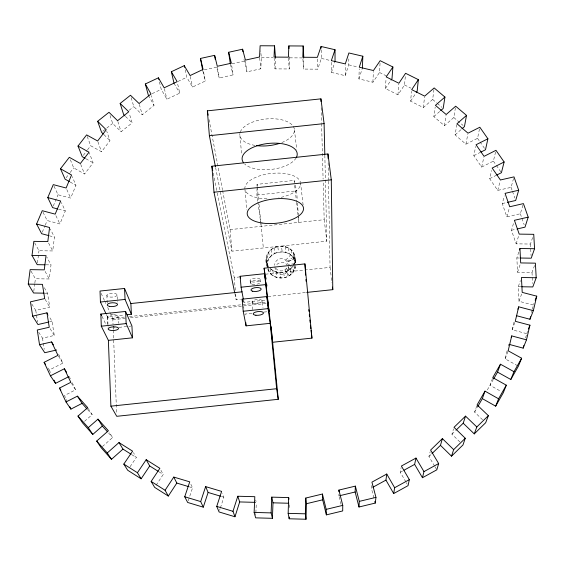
<?xml version="1.0" encoding="UTF-8"?>
<svg xmlns="http://www.w3.org/2000/svg" width="565" height="565" viewBox="0 0 565 565"><rect width="100%" height="100%" fill="white"/><g stroke="black" fill="none" stroke-linecap="round" stroke-linejoin="round"><path stroke-width="0.42" stroke-dasharray="2.83 2.12" d="M331.365 62.319L331.429 72.412L345.201 75.675L345.279 64.756M257.76 201.126L256.934 195.038L257.061 184.338L294.097 180.433L294.485 182.036M345.201 75.675L348.753 64.855L348.824 58.915M380.033 63.209L379.532 72.49L372.893 82.229L358.909 78.909L359.22 68.881M289.555 507.582L289.69 503.274M321.16 49.89L321.372 58.414L317.714 69.163L303.462 69.071L303.815 57.927M274.11 57.927L275.021 68.881L289.231 68.972L289.534 56.14M255.768 515.28L255.839 513.564M255.881 512.702L256.284 503.238M275.021 68.881L275.501 57.757M372.893 82.229L373.394 71.374M243.96 59.374L246.969 71.847L260.825 68.789L261.369 57.672L260.656 50.864M267.309 267.181C257.379 241.354 302.692 238.444 293.793 264.921M295.537 265.967C294.478 279.908 272.344 282.528 267.775 269.357M405.289 76.635L404.533 84.976L397.951 94.821L385.387 88.507L386.065 78.563M267.054 265.981C265.818 248.996 294.358 246.686 295.679 263.742L295.22 258.113M397.951 94.821L398.834 84.086M433.955 89.588L432.656 99.468L423.312 107.569L410.593 101.177L411.539 91.297M371.586 485.547L371.332 488.104L373.959 498.083M423.312 107.569L424.583 96.961M31.019 271.158L35.397 278.757L49.275 278.983L51.012 264.893L46.874 257.181M34.635 242.802L38.992 250.74L52.729 250.952L54.431 237.152L50.32 229.002M33.78 291.314L34.748 283.778M34.861 282.938L35.397 278.757M37.424 262.937L38.992 250.74M455.411 107.809L453.801 117.513L444.436 125.727L433.835 116.609L435.184 107.06M444.436 125.727L446.039 115.373M479.487 128.954L477.545 138.326L465.906 144.181L455.086 134.873L456.852 124.618M405.882 481.931L400.253 472.262L401.108 467.594M465.906 144.181L467.848 134.025M293.143 265.67C295.566 261.962 295.643 257.068 293.609 253.177L294.09 258.841L295.431 263.756L287.981 264.3L287.634 262.739L285.721 260.147A6.646 6.116 -6.2 0 0 279.223 259.074L277.669 259.808A6.646 6.116 -6.2 0 0 274.738 265.338M293.306 271.857L292.818 266.299L291.702 267.874L287.267 270.988L287.811 276.511C291.406 274.576 294.527 271.285 295.22 267.153L290.325 266.32M495.576 151.978L493.386 161.124L481.67 167.071L473.823 155.672L475.695 146.434M267.393 267.174C266.292 261.433 269.936 255.825 274.971 253.311L274.3 247.604C266.419 251.022 265.253 260.401 267.436 267.782M481.67 167.071L483.88 157.169M513.543 178.491L511.078 187.354L497.737 190.405L489.664 178.681L491.592 170.503M525.577 337.891L527.491 331.323M531.538 312.565L532.124 310.058M532.322 309.217L533.932 303.426M517.653 365.774L505.159 358.867L507.116 350.752M508.288 345.879L508.677 344.255M526.58 333.625L512.158 329.791L514.185 321.365M434.633 466.139L428.927 456.562L430.184 451.689M497.737 190.405L500.216 180.772M522.943 205.173L520.323 213.747L506.847 216.84L502.271 203.555L504.368 195.9M506.847 216.84L509.475 207.595M532.633 237.561L530.429 244.045L516.142 243.84L511.466 230.273L513.677 222.794M459.903 441.964L451.922 434.195L453.547 428.856M516.142 243.84L518.952 234.92M219.615 510.315L220.145 508.677M220.414 507.857L223.86 497.186L222.448 493.57M358.909 78.909L362.412 68.054M534.532 265.486L532.004 272.492L517.568 272.259L516.848 257.979L519.171 250.874M331.429 72.412L335.038 61.627M188.209 500.83L192.566 487.8L190.793 484.085M517.568 272.259L520.167 264.484M533.311 305.036L519.016 301.3L518.289 286.702L520.386 280.572M482.595 419.781L474.6 412.125L476.818 405.705M519.016 301.3L521.622 293.998M492.489 378.373L490.017 385.259L487.03 390.457M512.158 329.791L514.969 322.064M505.159 358.867L507.857 351.614M42.997 212.207L47.178 220.541L59.911 223.952L65.293 210.992L61.38 202.545M54.007 186.196L58.018 194.763L70.653 198.096L75.957 185.32L72.228 176.598M42.297 232.151L44.903 225.958M45.228 225.181L47.178 220.541M53.287 206.013L58.018 194.763M474.6 412.125L477.178 407.626M493.365 379.419L490.017 385.259L501.099 391.481M156.102 485.236L163.221 474.494L160.707 469.861M410.593 101.177L415.748 93.402M130.084 466.711L136.299 457.516L133.411 452.558M385.387 88.507L390.577 80.816M275.84 268.319A6.646 6.116 -6.2 0 0 283.51 270.593L285.064 269.851L287.324 267.422L294.054 270.402M70.335 159.747L73.704 167.883L84.566 174.02L93.112 162.805L89.348 153.016M87.208 136.447L90.683 145.742L101.509 151.766L109.998 140.643L106.764 131.32M66.084 177.805L69.636 173.173M70.145 172.509L73.704 167.883M83.316 155.354L86.996 150.551M87.526 149.859L90.683 145.742M287.098 276.85C281.617 279.025 275 277.987 270.734 273.806L270.014 268.269C276.066 274.823 287.882 273.679 292.818 266.299M285.721 260.147L290.615 254.949M428.927 456.562L431.356 454.204M451.922 434.195L455.687 430.537M455.086 134.873L461.33 129.357M102.413 446.541L112.612 437.529L109.236 432.112M84.545 421.313L92.166 414.668L88.147 408.347M433.835 116.609L440.071 111.171M110.034 115.479L112.647 123.424L121.108 131.737L132.146 122.888L129.244 113.367M131.179 97.674L133.757 106.573L142.253 114.773L154.026 105.344L151.448 95.64M102.858 131.235L106.121 128.629M106.771 128.114L112.647 123.424M129.053 110.337L133.757 106.573M293.249 257.315L286.865 261.327M400.253 472.262L402.527 471.019M72.228 382.738L75.611 389.836L64.488 395.507L66.988 400.804M489.664 178.681L495.936 175.482M47.856 367.921L49.261 370.019L62.877 363.14L58.456 353.86M473.823 155.672L480.045 152.522M215.611 167.593L231.947 251.171L281.547 246.093L285.219 246.658L288.588 248.084L291.427 250.274L293.553 253.071L294.033 258.742L287.253 262.033L294.09 258.841M159.422 81.939L161.237 89.355L166.915 99.228L179.748 93.147L177.346 82.49M185.158 69.813L186.775 77.285L192.538 87.081L205.272 81.035L203.266 70.244M152.176 93.635L161.237 89.355M178.01 81.431L186.775 77.285M285.396 271.814L286.547 271.334L283.715 272.203L265.917 274.159M275.685 252.979C282.168 250.366 290.445 252.456 294.033 258.742M38.695 332.227L42.502 338.16L54.282 335.448L52.015 321.308L48.647 315.658M511.466 230.273L516.551 229.1M31.788 303.977L35.772 310.39L49.755 307.19L47.517 293.221L43.71 286.575M502.271 203.555L506.459 202.595M49.536 321.873L52.015 321.308M204.311 69.834L216.536 67.15L219.192 77.97L233.084 74.905L231.495 64.036M231.996 63.746L244.193 61.069M324.833 155.191L326.824 241.17L281.547 246.093L282.147 251.813M256.934 195.038L296.618 190.85L297.232 199.607M222.617 190.61L230.082 229.623L324.183 219.7L323.187 182.65M217.243 192.962L234.228 277.5L239.362 276.956M234.92 293.814L236.163 299.846L240.478 299.386M268.114 296.477L305.912 292.493M106.354 314.444L107.463 316.774L124.547 314.973M243.656 300.707L243.981 302.395L266.193 300.05M110.239 312.855L112.788 318.307L125.049 317.014M129.427 316.555L267.775 301.985M112.845 319.677L125.112 318.385M130.367 317.827L267.909 303.341M113.064 327.975L114.78 327.792M119.067 327.34L131.073 326.076M251.891 313.349L245.026 314.076L245.252 316.598M263.897 312.085L267.33 311.725M328.477 181.224L330.052 267.4L283.715 272.203L284.294 277.712M261.369 57.672L273.008 57.743M289.647 57.842L302.148 57.92M516.848 257.979L519.383 258.014M45.829 264.815L51.012 264.893M518.289 286.702L520.852 286.745M44.903 293.179L47.517 293.221M270.014 268.269L272.86 270.487L276.25 271.942L279.95 272.528L280.572 278.029M348.753 64.855L358.139 67.058M321.372 58.414L330.765 60.625M58.534 209.191L65.293 210.992M49.317 235.767L54.431 237.152M189.247 486.804L192.566 487.8M221.374 496.444L223.86 497.186M379.532 72.49L387.322 76.381M404.533 84.976L410.847 88.126M85.88 158.751L93.112 162.805M70.152 182.022L75.957 185.32M131.857 454.712L136.299 457.516M158.956 471.803L163.221 474.494M286.363 268.771L292.013 273.276M432.656 99.468L436.604 102.837M437.261 103.402L441.872 107.329M453.801 117.513L463.116 125.465M125.487 116.404L132.146 122.888M103.967 134.668L109.998 140.643M87.681 409.66L92.166 414.668M108.621 433.065L112.612 437.529M268.001 269.279L270.734 273.806M285.064 269.851L289.245 275.579M477.545 138.326L479.53 141.186M480.031 141.907L484.502 148.341M493.386 161.124L495.901 164.74M496.402 165.46L500.922 171.965M71.254 383.006L75.611 389.836M58.414 356.049L62.877 363.14M50.165 328.738L54.282 335.448M435.071 466.874L436.823 469.819M45.115 299.302L49.755 307.19M406.32 482.672L407.181 484.163M174.027 83.309L179.748 93.147M148.397 95.421L154.026 105.344M45.094 271.384L49.275 278.983M268.686 266.885L267.019 263.784L266.299 260.373M48.569 243.007L52.729 250.952M101.968 316.336L106.058 324.713M55.9 215.653L59.911 223.952M69.213 376.424L70.343 378.79M49.261 370.019L51.111 373.945M101.121 293.383L105.86 303.511M107.682 307.402L109.871 312.078M66.811 189.558L70.653 198.096M80.689 164.316L84.566 174.02M266.68 262.188L267.909 265.437L268.333 268.615M97.929 141.815L101.509 151.766M511.078 187.354L512.229 190.638M512.519 191.457L514.814 198.025M520.323 213.747L524.186 224.785M117.831 121.496L121.108 131.737M139.315 104.341L142.253 114.773M255.677 499.94L256.107 501.572M276.101 246.757L275.014 247.265L277.825 246.411L278.46 252.131M230.372 64.106L233.084 74.905M339.127 496.734L341.437 505.922M295.262 185.242L296.618 190.85M164.366 88.627L166.915 99.228M202.877 71.028L205.272 81.035M190.278 76.381L192.538 87.081M213.259 173.116L217.073 192.093M243.579 306.626L243.903 308.278M209.015 119.519L222.448 189.741M217.44 67.129L219.192 77.97M42.502 338.16L43.173 342.447M43.307 343.301L44.24 349.304M35.772 310.39L37.573 322.036M257.88 201.995L261.2 226.339M266.419 258.749L267.174 264.371M267.132 255.352L267.881 261.002M268.439 269.406L268.65 270.995M245.528 60.949L246.969 71.847M268.763 252.23L269.498 257.901M272.86 270.487L273.552 276.01M324.183 219.7L326.824 241.17M330.052 267.4L331.217 276.822M331.323 277.676L331.952 282.811M271.207 249.589L271.913 255.281M274.915 266.821L275.19 269.053A6.596 6.081 -6.2 0 0 283.898 274.279L285.438 273.545A6.596 6.081 -6.2 0 0 287.995 266.475M276.25 271.942L276.906 277.45M294.422 129.745L296.703 149.506M303.108 204.904L300.608 183.272A28.01 12.607 -6 0 1 278.82 197.806M294.097 180.433L296.47 201.401M296.569 202.277L298.151 216.254M298.249 217.13L298.843 222.37L298.348 215.371M259.653 57.842L260.825 68.789M285.219 246.658L285.777 252.378M257.061 184.338L257.23 186.09M257.315 186.966L258.699 200.963M259.045 204.466L263.325 247.858M266.256 277.592L266.426 279.308M266.934 284.456L267.104 286.18M288.122 265.79L288.341 268.022M260.267 279.562L260.493 281.914M262.322 300.933A5.149 1.893 -5.5 0 1 254.787 303.299A5.149 1.893 -5.5 0 1 254.483 300.029A5.149 1.893 -5.5 0 1 262.322 300.933L262.986 307.784M288.588 248.084L289.111 253.798M290.375 268.975L290.883 274.512M239.885 135.501L241.665 154.443M244.998 190.017L246.863 209.961M250.104 280.628L250.323 282.987M252.075 301.922L252.788 309.634M243.762 299.93L243.981 302.395M291.427 250.274L291.928 255.966M230.082 229.623L231.947 251.171M234.228 277.5L235.344 290.389M235.64 293.828L236.163 299.846M294.436 263.149L294.633 265.543M294.704 266.341L294.902 268.735M295.114 259.738L295.573 265.352M294.81 256.298L295.276 261.941M297.48 203.11L298.285 214.495M288.475 58.018L289.231 68.972M530.429 244.045L531.072 255.698M532.004 272.492L532.237 276.744M532.287 277.592L532.611 283.538M302.911 58.944L303.462 69.071M117.125 295.156A5.149 1.942 -2.8 0 1 108.996 296.879A5.149 1.942 -2.8 0 1 109.892 293.496A5.149 1.942 -2.8 0 1 117.125 295.156L117.414 302.056M118.057 316.435L118.346 323.321M112.788 318.307L113.021 324.063M113.162 327.58L113.233 329.339M113.268 330.214L116.637 413.672M106.877 295.213L107.18 302.988M107.682 316.824L108.085 327.177M107.463 316.774L107.753 324.324M317.41 59.035L317.714 69.163M321.174 107.675L321.577 122.676M321.598 123.551L323.095 179.126M328.138 162.762L328.463 180.348M338.915 494.234L338.915 495.901M296.124 157.939A27.685 13.059 -6 0 1 271.772 169.345A27.685 13.059 -6 0 1 244.659 164.012M293.249 126.362A27.424 13.419 -6 0 1 281.787 142.564M254.977 145.389A27.424 13.419 -6 0 1 239.913 133.382M240.302 131.949A27.424 13.419 -6 0 1 264.964 119.102A27.424 13.419 -6 0 1 292.797 125.727M266.984 198.831A28.01 12.607 -6 0 1 245.097 189.953M244.913 189.148A28.01 12.607 -6 0 1 270.466 173.526A28.01 12.607 -6 0 1 300.495 182.46M276.808 264.618A6.596 6.081 -6.2 0 1 278.1 263.551L279.64 262.824A6.596 6.081 -6.2 0 1 287.232 265.063M112.979 314.74L111.63 314.853A5.191 1.879 -3 0 0 108.826 317.982A5.191 1.879 -3 0 0 117.52 317.24A5.191 1.879 -3 0 0 112.979 314.74M252.018 284.181A5.113 1.949 -5.5 0 0 260.394 282.429A5.113 1.949 -5.5 0 0 253.805 280.713A5.113 1.949 -5.5 0 0 252.018 284.181M251.799 281.836A5.106 1.956 -5.5 0 0 260.168 280.078A5.106 1.956 -5.5 0 0 253.586 278.354A5.106 1.956 -5.5 0 0 251.799 281.836"/><path stroke-width="0.85" d="M442.395 438.61L440.467 445.34L451.506 456.181L453.653 449.627L442.395 438.61L430.601 450.065L438.652 463.54L436.823 469.819L422.465 477.722L423.962 471.613L415.967 458.067L401.39 466.033L409.335 479.643L408.05 485.653L393.692 493.563L394.645 487.715L386.757 474.035L371.925 482.143L375.951 497.37L375.28 503.076L359.001 507.003L359.291 501.381L355.357 486.126L338.901 490.081L342.75 505.371L342.701 510.937L326.372 514.87L322.679 499.806L322.424 494.036L305.778 498.04L305.361 513.825L306.004 519.242L289.195 518.783L288.157 513.359L288.666 497.588L271.73 497.136L271.129 512.893L272.415 518.317L255.655 517.858L254.13 512.434L254.815 496.692L237.787 496.24L232.985 511.318L234.969 516.763L219.086 511.961L216.734 506.417L221.607 491.395L205.632 486.613L200.695 501.579L203.28 507.172L187.665 502.462L184.727 496.755L189.734 481.853L173.773 477.072L165.079 490.265L168.306 496.049L176.824 483.068L173.773 477.072M306.004 519.242L306.414 503.719L305.778 498.04M230.245 63.259L228.62 52.277L242.604 49.212L245.415 60.109L259.561 57.001L260.119 45.758L274.534 45.836L274.039 57.086L288.418 57.171L288.849 45.92L303.179 45.998L302.819 57.263L317.353 57.348L321.075 46.478L335.024 49.734L335.038 61.627M289.195 518.783L289.252 517.06M362.412 68.054L362.829 56.225L348.895 52.976L345.286 63.916L331.351 60.639L335.024 49.734M272.415 518.317L272.994 502.829L271.73 497.136M359.001 507.003L355.138 491.995L355.357 486.126M362.829 56.225L359.269 67.207L373.43 70.533L380.174 60.681L392.894 66.995L391.997 78.712L391.051 80.117M392.894 66.995L386.178 76.904L398.897 83.26L405.585 73.295L418.354 79.637L417.154 91.276L416.214 92.688M44.028 293.164L33.568 292.988L28.25 284.124L30.143 269.632L44.261 269.858L46.048 255.634L32.007 255.422L33.844 241.361L47.813 241.566L49.579 227.518L36.584 224.023L42.234 210.696L55.172 214.142L60.674 201.013L47.785 197.602L53.279 184.635L66.112 188.004L71.55 175.009L60.497 168.744L69.333 157.303L80.364 163.511L89.03 152.204L78.012 146.053L86.629 134.894L97.625 140.989L106.227 129.766L97.653 121.298L108.989 112.301L117.576 120.705L128.756 111.785L120.154 103.437L130.473 95.252L139.089 103.543L151.017 94.023L145.304 83.987L158.412 77.822L164.168 87.808L177.163 81.671L171.357 71.727L184.261 65.66L190.101 75.562L203.11 69.417L200.483 58.449L214.622 55.349L217.306 66.296L231.368 63.202L228.62 52.277M393.692 493.563L385.952 480.109L386.757 474.035M418.354 79.637L411.694 89.651L424.682 96.142L434.174 87.942L444.93 97.067L443.186 108.452L440.693 110.627M444.93 97.067L435.431 105.33L446.173 114.511L455.68 106.192L466.513 115.38L464.451 126.602L461.951 128.806M422.465 477.722L414.625 464.395L415.967 458.067M466.513 115.38L457 123.763L468.011 133.178L479.84 127.245L487.899 138.778L485.497 149.767L480.829 152.126M509.531 344.481L523.162 348.139L523.769 345.575M516.452 315.694L529.963 319.26L530.549 316.746M523.162 348.139L526.488 339.84L529.935 325.179L515.252 321.287L518.727 306.823L533.346 310.658L536.75 296.166L522.201 292.38L521.439 277.507L536.206 277.747L535.38 263.156L520.69 262.93L519.948 248.508L534.561 248.72L533.741 234.32L519.207 234.115L514.418 220.301L528.19 217.137L523.423 203.612L509.715 206.755L505.068 193.35L518.698 190.236L513.988 176.88L500.428 179.974L492.164 168.052L504.121 161.971L495.971 150.318L484.064 156.35L476.034 144.753L487.899 138.778M526.488 339.84L511.735 335.907L508.154 350.801L521.636 358.224L518.388 366.177L510.809 379.496L497.546 372.116L500.463 364.206L513.973 371.699L510.809 379.496M504.121 161.971L501.423 172.685L496.72 175.086M518.698 190.236L515.676 200.483L507.292 202.404M234.969 516.763L239.68 501.939L237.787 496.24M528.19 217.137L525.012 227.151L517.392 228.903M519.433 250.083L519.948 248.508M203.28 507.172L208.111 492.461L205.632 486.613M463.208 423.22L465.539 416.123L476.818 426.971L474.268 433.892L463.208 423.22L456.308 429.923M465.539 416.123L454.006 427.324L465.27 438.256L462.975 444.952L451.506 456.181M534.561 248.72L531.213 258.191L520.231 258.028M482.326 398.622L484.996 391.135L498.577 398.791L495.66 406.164L482.326 398.622L477.609 406.878M517.879 309.182L518.727 306.823M511.184 337.425L511.735 335.907M536.206 277.747L532.802 286.942L521.707 286.759M484.996 391.135L477.093 404.9L488.372 415.663L485.674 422.719L474.268 433.892M535.182 300.199L536.75 296.166M529.963 319.26L533.346 310.658M528.409 329.014L529.935 325.179M500.463 364.206L492.765 377.611L506.311 385.182L503.309 392.724L495.66 406.164M498.577 398.791L506.311 385.182M513.973 371.699L521.636 358.224M493.782 378.684L497.546 372.116M168.306 496.049L154.676 487.39L151.145 481.429L159.867 468.314L146.18 459.698L137.429 472.728L141.137 478.788L149.711 465.97L146.18 459.698M141.137 478.788L127.697 470.25L123.813 464.091L132.584 451.145L118.968 442.572L107.251 452.961L111.482 459.331L122.972 449.111L131.115 454.246M453.653 449.627L465.27 438.256M476.818 426.971L488.372 415.663M431.964 453.61L440.467 445.34M111.482 459.331L101.142 447.664L96.693 441.06L108.395 430.756L97.999 419.145L88.274 427.656L92.801 434.421L102.343 426.052L97.999 419.145M92.801 434.421L82.645 422.98L77.991 416.08L87.702 407.64L77.405 396.143L66.027 401.955L59.487 388.084L70.823 382.321L64.361 368.761L50.433 375.81L44.098 362.327L57.962 355.343L51.577 341.945L39.529 344.721L37.262 330.002L49.247 327.248L46.959 312.841L32.65 316.118L30.468 301.837L44.699 298.581L42.439 284.357L28.25 284.124M394.645 487.715L409.335 479.643M423.962 471.613L438.652 463.54M372.872 487.256L385.952 480.109M404.039 470.193L414.625 464.395M66.027 401.955L70.908 409.117L82.08 403.389L87.123 409.032M50.433 375.81L55.54 383.36L68.457 376.806M306.414 503.719L322.679 499.806M339.77 495.689L355.138 491.995M326.372 514.87L326.189 509.362L342.75 505.371M359.291 501.381L375.951 497.37M56.606 349.996L44.769 352.73L39.529 344.721M48.71 322.064L37.954 324.536L32.65 316.118M215.442 166.732L209.382 135.713L207.355 110.846L320.934 98.854L324.098 123.608L324.811 154.316M209.382 135.713L324.098 123.608M234.743 292.953L213.994 192.206L211.875 166.216L327.975 153.963L331.281 179.832L332.792 289.661L306.774 292.409M213.994 192.206L331.281 179.832M264.116 268.198L304.923 263.897L311.951 338.124L272.634 342.263L264.116 268.198L264.964 274.195M127.111 314.705L131.377 314.253L130.875 303.546L124.561 288.461L100.026 291.046L100.422 302.021L105.98 313.667M243.331 299.019L241.071 287.204L240.104 276.285L264.646 273.693L265.649 280.763M100.422 302.021L125.056 299.422L131.377 314.253M241.071 287.204L265.72 284.605L269.046 311.541L266.892 296.561L242.138 299.175L243.211 311.251L246.079 325.857L270.204 323.321L276.645 388.72L278.255 399.307L116.743 416.306L110.895 406.164L108.374 340.363L101.29 326.196L100.853 314.055L125.6 311.449L131.935 325.984L132.493 337.821L108.374 340.363M130.875 303.546L242.152 291.822M101.29 326.196L126.15 323.583L132.493 337.821M243.211 311.251L268.078 308.631L270.204 323.321M110.895 406.164L276.645 388.72M44.967 264.801L37.205 264.674L32.007 255.422M239.68 501.939L255.444 502.356M272.994 502.829L288.814 503.245M254.13 512.434L271.129 512.893M288.157 513.359L305.361 513.825M57.687 208.965L52.616 207.616L47.785 197.602M48.463 235.541L41.648 233.698L36.584 224.023M176.824 483.068L188.42 486.557M208.111 492.461L220.548 496.19M184.727 496.755L200.695 501.579M216.734 506.417L232.985 511.318M85.153 158.348L82.264 156.724L78.012 146.053M69.424 181.605L65.067 179.126L60.497 168.744M149.711 465.97L158.242 471.351M123.813 464.091L137.429 472.728M151.145 481.429L165.079 490.265M124.879 115.811L123.664 114.631L120.154 103.437M103.36 134.067L101.552 132.274L97.653 121.298M102.343 426.052L107.477 431.787M77.991 416.08L88.274 427.656M96.693 441.06L107.251 452.961M59.487 388.084L60.858 390.111M44.098 362.327L45.504 364.425M77.405 396.143L82.08 403.389M64.361 368.761L66.564 372.243M51.577 341.945L53.407 344.869M118.968 442.572L122.972 449.111M46.959 312.841L47.799 314.253M100.853 314.055L101.601 315.581M69.841 406.849L70.908 409.117M54.063 380.224L55.54 383.36M145.304 83.987L148.397 95.421M374.835 501.409L375.28 503.076M322.424 494.036L326.189 509.362M158.412 77.822L158.814 79.467M171.357 71.727L174.027 83.309M184.261 65.66L184.621 67.32M211.875 166.216L212.737 170.531M242.138 299.175L242.618 301.654M207.355 110.846L208.181 115.182M240.104 276.285L240.429 278.001M200.483 58.449L202.68 70.194M288.666 497.588L288.955 499.213M214.622 55.349L215.307 59.565M265.889 282.451L266.242 285.367M242.604 49.212L242.943 51.754M332.481 287.098L332.792 289.661M308.723 309.655L308.921 311.379M309.309 314.832L309.507 316.555M309.895 320.009L310.192 322.594M310.482 325.186L310.87 328.632M311.068 330.356L311.951 338.124M271.094 326.655L278.255 399.307M264.646 273.693L265.72 284.605M266.892 296.561L268.078 308.631M245.775 322.495L246.079 325.857M274.534 45.836L275.501 57.757M288.849 45.92L289.019 48.47M304.923 263.897L305.262 269.081M305.375 270.812L305.651 275.127M305.933 279.449L306.046 281.172M303.179 45.998L303.772 57.079M124.561 288.461L125.056 299.422M125.6 311.449L126.15 323.583M320.934 98.854L321.005 101.502M321.075 46.478L321.118 48.18M327.975 153.963L328.06 158.362M338.901 490.081L338.908 491.741M243.586 162.833A27.685 13.059 -6 0 1 268.234 143.461A27.685 13.059 -6 0 1 296.491 157.254M279.505 143.383A27.424 13.419 -6 0 1 256.574 145.622M113.466 326.838L112.11 326.951A5.219 1.843 -3.1 0 0 109.299 330.031A5.219 1.843 -3.1 0 0 118.029 329.282A5.219 1.843 -3.1 0 0 113.466 326.838M109.37 306.364A5.17 1.914 -2.9 0 0 117.527 304.641A5.17 1.914 -2.9 0 0 110.267 303.024A5.17 1.914 -2.9 0 0 109.37 306.364M252.675 291.25A5.127 1.928 -5.5 0 0 261.072 289.506A5.127 1.928 -5.5 0 0 254.476 287.818A5.127 1.928 -5.5 0 0 252.675 291.25M255.903 315.263A5.17 1.857 -5.5 0 0 263.481 312.925A5.17 1.857 -5.5 0 0 255.613 312.064A5.17 1.857 -5.5 0 0 255.903 315.263M261.934 223.006A28.285 12.211 -6 0 0 303.511 208.365A28.285 12.211 -6 0 0 260.642 201.874A28.285 12.211 -6 0 0 261.934 223.006"/></g></svg>
